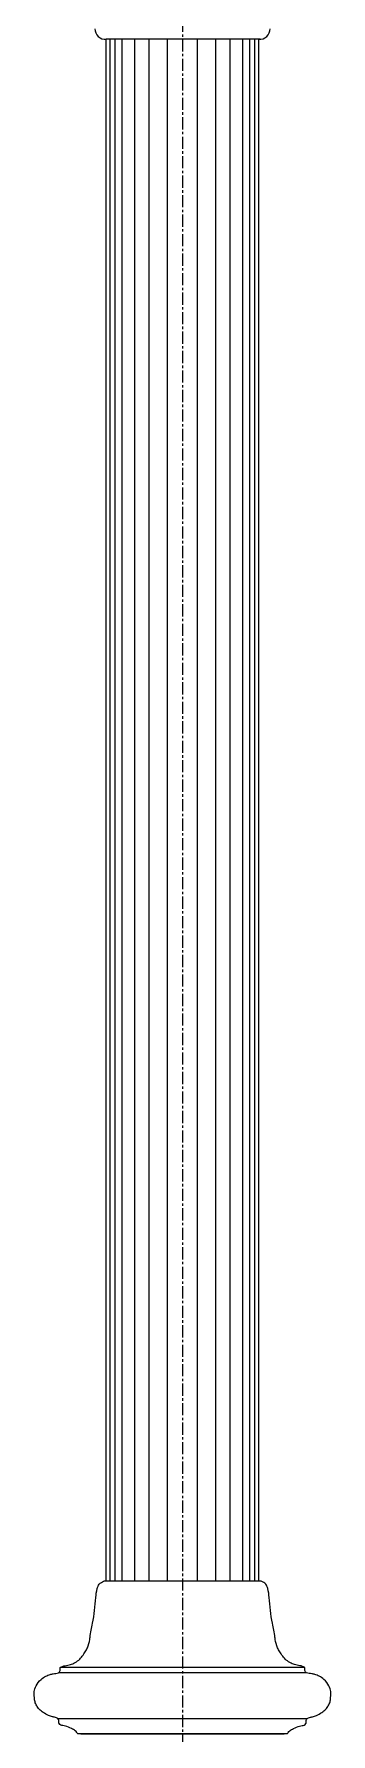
# Model space of a CAD drawing. Header units: millimetres. Extents: x 0 to 13338, y 0 to 11580.
# Drawn here: x 9357 to 9512, y 1206 to 2093 of the extents above; entities that cross this region are included whole.
import ezdxf

# ---------------------------------------------------------------- set-up
doc = ezdxf.new("R2010")
doc.units = ezdxf.units.MM
doc.linetypes.add('CENTER', pattern=[50.8, 31.75, -6.35, 6.35, -6.35])
doc.layers.add('axes', color=40, linetype='CENTER')
doc.layers.add('dwgmodels.com', color=250, linetype='Continuous')

# ---------------------------------------------------------------- blocks, each defined once
blk = doc.blocks.new('A$C5B9C1795')
at = {"color": 0}
for p, q in [((40.93, 0), (-40.93, 0)), ((64.51, -47.71), (-64.51, -47.71)), ((63.64, -45.07), (-63.64, -45.07)), ((64.9, -71.71), (-64.9, -71.71)), ((54.47, -79.69), (-54.47, -79.69)), ((-53.01, -79.69), (53.01, -79.69))]:
    blk.add_line(p, q, dxfattribs=at)
for points in [[(-63.64, -45.07), (-63.09, -44.7), (-61.74, -44.22), (-59.02, -43.69), (-56.61, -42.81), (-54.05, -41.14), (-50.63, -36.79), (-49.49, -34.69), (-48.27, -30.37), (-48.13, -29.21), (-46.79, -21.97), (-45.18, -8.5), (-44.4, -3.84), (-43.38, -1.59), (-40.93, 0)], [(63.64, -45.07), (63.09, -44.7), (61.74, -44.22), (59.02, -43.69), (56.61, -42.81), (54.05, -41.14), (50.63, -36.79), (49.49, -34.69), (48.27, -30.37), (48.13, -29.21), (46.79, -21.97), (45.18, -8.5), (44.4, -3.84), (43.38, -1.59), (40.93, 0)], [(-64.31, -74.28), (-64.38, -73.87), (-64.42, -72.58), (-64.96, -71.65), (-66.22, -71.03), (-67.79, -70.66), (-69.8, -70.03), (-72.57, -68.45), (-74.6, -66.73), (-75.93, -64.95), (-76.82, -62.94), (-77.14, -60.64), (-77.2, -57.58), (-76.26, -54.6), (-73.67, -51.25), (-71.17, -49.53), (-68.94, -48.66), (-67.31, -48.24), (-64.58, -47.75), (-64.2, -47.5), (-63.86, -46.99), (-63.71, -46.23), (-63.64, -45.07)], [(64.31, -74.28), (64.38, -73.87), (64.42, -72.58), (64.96, -71.65), (66.22, -71.03), (67.79, -70.66), (69.8, -70.03), (72.57, -68.45), (74.6, -66.73), (75.93, -64.95), (76.82, -62.94), (77.14, -60.64), (77.2, -57.58), (76.26, -54.6), (73.67, -51.25), (71.17, -49.53), (68.94, -48.66), (67.31, -48.24), (64.58, -47.75), (64.2, -47.5), (63.86, -46.99), (63.71, -46.23), (63.64, -45.07)], [(-54.47, -79.69), (-55.82, -78.06), (-57.88, -76.82), (-60.97, -75.55), (-62.38, -75.3), (-63.33, -75.05), (-64.31, -74.28)], [(54.47, -79.69), (55.82, -78.06), (57.88, -76.82), (60.97, -75.55), (62.38, -75.3), (63.33, -75.05), (64.31, -74.28)]]:
    blk.add_spline(points, degree=3, dxfattribs=at)
blk = doc.blocks.new('Public Light 12_side_dwgmodels.com')
at = {"color": 0}
blk.add_line((40.46, 1379.02), (-39.71, 1379.02), dxfattribs=at)
for points in [[(-39.71, 575), (-39.71, 1379.02)], [(-37.64, 575), (-37.64, 1379.02)], [(-35.15, 575), (-35.15, 1379.02)], [(-31.42, 575), (-31.42, 1379.02)], [(-24.79, 575), (-24.79, 1379.02)], [(-17.34, 575), (-17.34, 1379.02)], [(-7.81, 575), (-7.81, 1379.02)], [(7.81, 575), (7.81, 1379.02)], [(17.34, 575), (17.34, 1379.02)], [(24.79, 575), (24.79, 1379.02)], [(31.42, 575), (31.42, 1379.02)], [(35.15, 575), (35.15, 1379.02)], [(37.64, 575), (37.64, 1379.02)], [(39.71, 575), (39.71, 1379.02)]]:
    blk.add_lwpolyline(points, dxfattribs=at)
for centre, start, end in [((-40.08, 1384.56), 180, 273.89622), ((40.08, 1384.56), 266.10378, 0)]:
    blk.add_arc(centre, 5.55, start, end, dxfattribs=at)
at = {"layer": 'axes', "ltscale": 0.2}
blk.add_line((0, 2283.29), (0, -220.02), dxfattribs=at)
at = {"color": 0}
blk.add_blockref('A$C5B9C1795', (0, 575), dxfattribs=at)

msp = doc.modelspace()

# ---------------------------------------------------------------- block references
at = {"layer": 'dwgmodels.com'}
msp.add_blockref('Public Light 12_side_dwgmodels.com', (9434.77, 710.8), dxfattribs=at)

doc.saveas('drawing.dxf')
